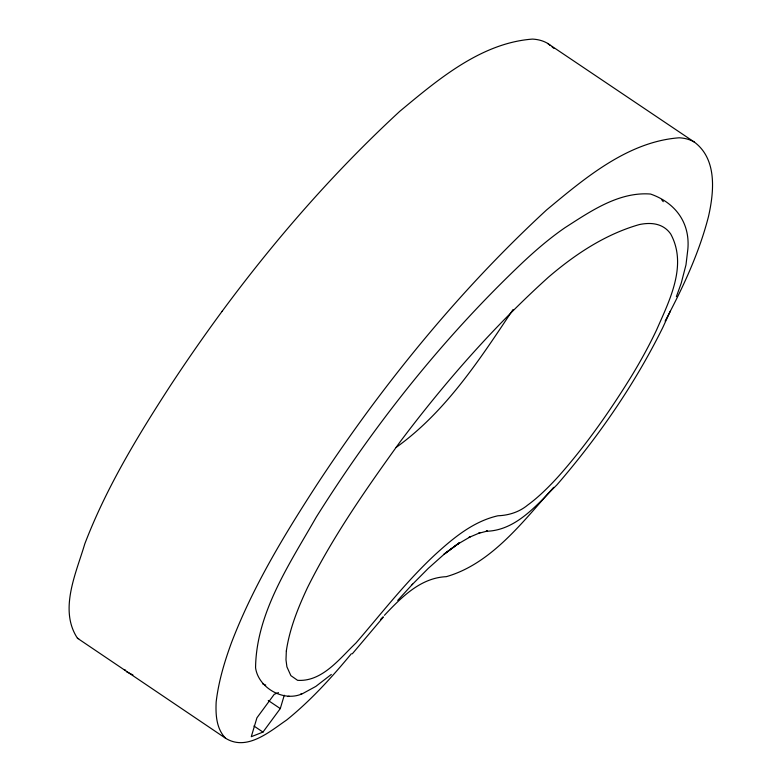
<?xml version="1.0" encoding="UTF-8"?>
<svg xmlns="http://www.w3.org/2000/svg" width="782" height="782" viewBox="0 0 782 782"><rect width="100%" height="100%" fill="white"/><g stroke="black" fill="none" stroke-linecap="round" stroke-linejoin="round"><path stroke-width="1.17" d="M278.49 692.627L274.247 694.308L256.926 717.817L251.276 736.703L262.967 732.089L280.288 708.58L284.267 695.247M676.381 296.661L681.249 283.113L685.98 264.863L687.877 249.018C690.105 222.704 675.394 202.694 650.546 194.044C618.826 191.58 590.498 211.335 564.868 227.767C550.088 237.963 536.432 249.644 523.334 261.892C443.492 337.433 374.637 424.157 316.241 517.166C289.946 563.323 256.203 612.687 255.567 667.779C258.314 687.896 284.101 702.744 302.996 693.409L315.781 686.44L331.304 674.446M670.321 311.197L662.774 327.58C634.701 384.226 598.504 436.747 557.214 484.537L556.755 485.045C537.097 504.41 516.296 530.607 486.091 531.281L487.43 531.027L478.623 533.334L479.845 532.816L468.877 537.469L470.05 536.96L457.881 544.037L458.506 543.617L444.068 554.125L459.347 542.757L443.805 554.536L428.36 568.299L412.085 584.692M665.12 321.109C682.842 287.776 699.088 253.202 708.492 216.506C714.074 191.766 717.28 159.235 694.396 142.119L547.674 43.421A423.355 108.737 -56.1 0 0 532.434 39.1C481.047 42.922 437.93 79.617 399.817 111.288C334.158 171.854 275.186 239.468 222.137 311.275M513.041 309.555C479.689 359.525 445.681 411.948 396.171 447.402M553.666 487.333C523.285 521.047 491.722 563.705 446.258 576.676C420.305 577.81 401.078 597.712 384.402 615.326M351.333 653.762C331.646 677.535 310.737 700.545 286.681 719.987C269.673 731.581 246.985 751.531 225.597 738.267L77.457 638.229C58.709 609.784 76.186 573.098 84.759 543.959C106.293 487.636 137.808 435.867 170.505 385.458A442.915 113.771 -56.1 0 1 222.137 311.275M383.434 616.998L352.32 653.801M397.706 600.41L412.603 584.125M380.502 619.559L382.838 617.018M287.756 696.527L289.125 696.263M300.493 694.172L301.784 693.927M132.92 674.944L126.42 671.66M262.684 683.859L265.733 685.081M268.255 700.486L280.288 708.58M253.935 726.009L262.967 732.089M547.674 43.421L550.332 45.522M552.102 46.93L553.881 48.328M661.777 199.85L663.283 201.697M225.597 738.267C216.252 728.658 215.568 714.592 216.164 701.953C218.559 681.562 224.444 661.875 231.482 642.657C253.026 586.334 284.531 534.565 317.238 484.156A442.915 113.761 -56.1 0 1 368.86 409.973C421.909 338.166 480.891 270.552 546.54 209.987C584.653 178.316 627.78 141.62 679.157 137.798A423.355 108.737 -56.1 0 1 694.396 142.119M78.659 638.503A14.633 3.763 -56.1 0 1 77.457 638.229M125.609 670.096A14.633 3.763 -56.1 0 1 124.406 669.812M286.329 650.986L285.987 659.822L286.916 666.87L290.884 675.648L297.571 680.32C322.282 681.982 339.701 658.444 355.947 643.029C381.733 613.186 405.926 581.818 434.87 554.878C453.12 538.182 473.198 521.379 497.929 515.778C508.779 515.358 519.268 512.083 527.733 505.035A123.879 31.818 -56.1 0 0 559.785 474.899C586.627 444.42 609.94 411.019 631.269 376.523A158.179 40.635 -56.1 0 0 656.577 329.936C669.363 300.669 687.691 265.401 670.741 234.062A346.201 88.923 -56.1 0 0 639.314 224.571C605.268 234.297 575.102 254.316 548.436 277.19C493.53 326.72 444.626 382.681 400.208 441.713C366.494 488.457 333.191 535.993 307.453 587.702C298.02 607.858 289.565 628.855 286.329 650.986"/></g></svg>
